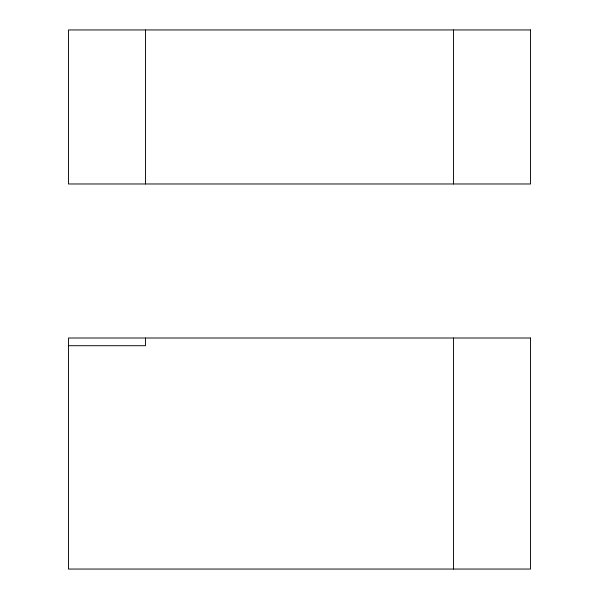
<?xml version="1.0" encoding="UTF-8"?>
<svg xmlns="http://www.w3.org/2000/svg" width="599" height="599" viewBox="0 0 599 599"><rect width="100%" height="100%" fill="white"/><g stroke="black" fill="none" stroke-linecap="round" stroke-linejoin="round"><path stroke-width="0.9" d="M68.458 345.705L145.475 345.705L145.475 338.008M453.525 29.95L453.525 183.975M453.525 338.008L453.525 569.05M145.475 29.95L145.475 183.975M530.542 29.95L68.458 29.95L68.458 183.975L530.542 183.975L530.542 29.95M530.542 338.008L68.458 338.008L68.458 569.05L530.542 569.05L530.542 338.008"/></g></svg>
